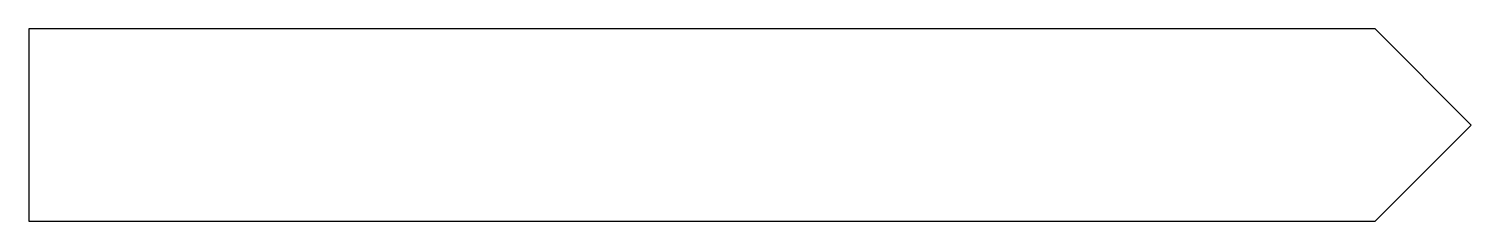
# Model space of a CAD drawing. Header units: millimetres. Extents: x -60 to 0, y -4 to 4.
import ezdxf

# ---------------------------------------------------------------- set-up
doc = ezdxf.new("R2010")
doc.units = ezdxf.units.MM

msp = doc.modelspace()

# ---------------------------------------------------------------- linework, layer by layer
for p, q in [((-4, 4), (-60, 4)), ((-60, 4), (-60, -4)), ((0, 0), (-4, 4)), ((-4, -4), (0, 0)), ((-60, -4), (-4, -4))]:
    msp.add_line(p, q)

doc.saveas('drawing.dxf')
